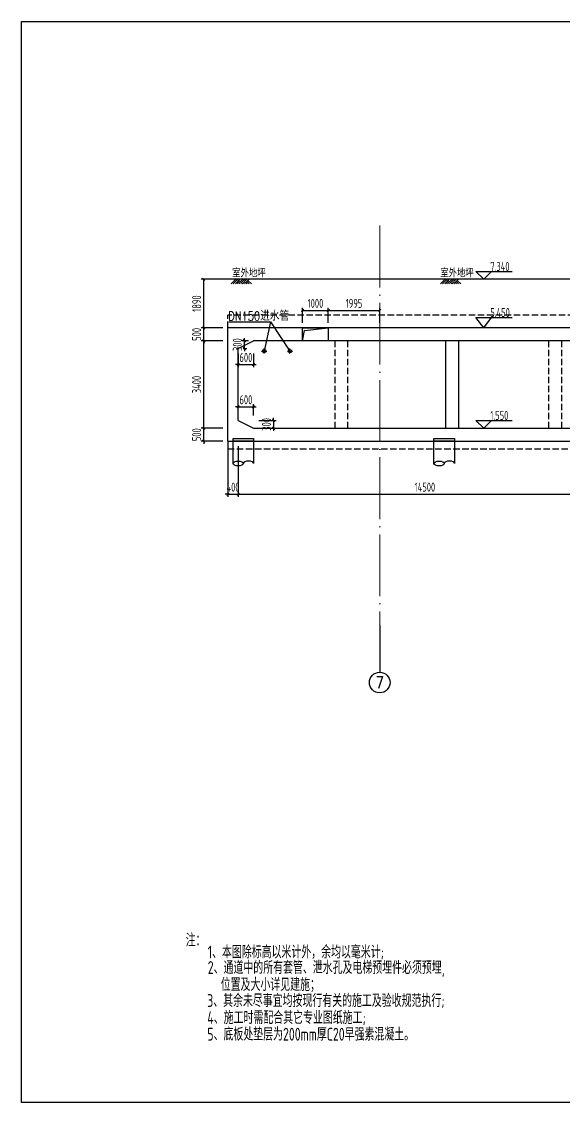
# Model space of a CAD drawing. Header units: millimetres. Extents: x -897614 to 191467, y -439928 to 101803.
# Drawn here: x -447548 to -426477, y -415212 to -373212 of the extents above; entities that cross this region are included whole.
import ezdxf
from ezdxf.enums import TextEntityAlignment as Align

# ---------------------------------------------------------------- set-up
doc = ezdxf.new("R2010")
doc.units = ezdxf.units.MM
doc.header["$LTSCALE"] = 1000
for name, pattern in [('ACAD_ISO04W100', [30, 24, -3, 0, -3]), ('CENTER', [1.625, 1.25, -0.125, 0.125, -0.125]), ('DASH', [0.35, 0.25, -0.1]), ('DASHED', [19.05, 12.7, -6.35])]:
    doc.linetypes.add(name, pattern=pattern)
for name, color, linetype in [('AXIS', 3, 'Continuous'), ('COLUMN', 2, 'Continuous'), ('DIM_ELEV', 3, 'Continuous'), ('DIM_LEAD', 3, 'Continuous'), ('gps', 233, 'Continuous'), ('HC_ZP', 4, 'Continuous'), ('KD', 7, 'Continuous'), ('TEXT(水平)', 7, 'Continuous'), ('ZH', 7, 'Continuous')]:
    doc.layers.add(name, color=color, linetype=linetype)
for name, color, linetype, lineweight in [('AXIS_TEXT', 7, 'Continuous', 18), ('Beam', 4, 'DASHED', 25), ('DOTE', 8, 'ACAD_ISO04W100', 9), ('WALL', 6, 'Continuous', 30)]:
    doc.layers.add(name, color=color, linetype=linetype, lineweight=lineweight)
doc.layers.add('DY', color=1, linetype='Continuous', plot=False)
doc.styles.add('_TCH_AXIS', font='COMPLEX', dxfattribs={"bigfont": 'GBCBIG'})
doc.styles.add('COMPLEX', font='COMPLEX')
doc.styles.add('GPS', font='txt1.shx', dxfattribs={"width": 0.8, "bigfont": 'hztxt.shx'})
doc.styles.add('TSSD', font='tssdeng.shx', dxfattribs={"width": 0.7, "bigfont": 'tssdchn.shx'})
doc.styles.add('TSSD_Rein', font='tssdeng.shx', dxfattribs={"width": 0.75, "bigfont": 'hztxt.shx'})
doc.dimstyles.new('TSD', dxfattribs={"dimtxt": 350, "dimasz": 100, "dimexe": 100, "dimexo": 200, "dimgap": 100, "dimtad": 1, "dimdec": 0, "dimzin": 0, "dimdsep": 46, "dimtxsty": 'TSSD', "dimblk": 'ARCHTICK', "dimcen": 0.09, "dimclrt": 7, "dimazin": 2, "dimtfac": 1, "dimtdec": 0, "dimtix": 1, "dimtmove": 2, "dimatfit": 3, "dimfxl": 0, "dimtolj": 1, "dimtzin": 0, "dimarcsym": 0})

# ---------------------------------------------------------------- blocks, each defined once
blk = doc.blocks.new('_axiso')
blk.add_circle((0, 0), 0.5)
at = {"layer": 'AXIS_TEXT', "style": 'COMPLEX', "width": 1.041667}
blk.add_attdef('A', text='', height=0.56, dxfattribs=at).set_placement((-0.25, -0.28), (0.25, -0.28), align=Align.FIT)
blk = doc.blocks.new('_ArchTick')
at = {"color": 0, "linetype": 'ByBlock', "const_width": 0.4}
blk.add_lwpolyline([(-0.5, -0.5), (0.5, 0.5)], dxfattribs=at)
blk = doc.blocks.new('*D1258')
at = {"layer": 'Defpoints', "color": 0, "transparency": 16777216}
for p in [(-440479, -389015), (-439541, -389015, 0), (-439541, -389515, 0)]:
    blk.add_point(p, dxfattribs=at)
at = {"layer": 'DIM_LEAD', "color": 0, "lineweight": -2, "transparency": 16777216}
for p, q in [((-440479, -389015), (-440479, -388915)), ((-439741, -389015), (-440579, -389015)), ((-440479, -389515), (-440479, -389015)), ((-439741, -389515), (-440579, -389515)), ((-440479, -389515), (-440479, -389615))]:
    blk.add_line(p, q, dxfattribs=at)
at = {"layer": 'DIM_LEAD', "color": 0, "lineweight": -2, "transparency": 16777216, "xscale": 100, "yscale": 100, "zscale": 100}
for p, rotation in [((-440479, -389015), 270), ((-440479, -389515), 90)]:
    blk.add_blockref('_ArchTick', p, dxfattribs=dict(at, rotation=rotation))
at = {"layer": 'DIM_LEAD', "color": 7, "transparency": 16777216, "insert": (-440754, -389265), "char_height": 350, "attachment_point": 5, "rotation": 90, "style": 'TSSD'}
blk.add_mtext('\\A1;500', dxfattribs=at)
blk = doc.blocks.new('*D1259')
at = {"layer": 'Defpoints', "color": 0, "transparency": 16777216}
for p in [(-440479, -385615), (-439541, -385615, 0), (-439541, -389015, 0)]:
    blk.add_point(p, dxfattribs=at)
at = {"layer": 'DIM_LEAD', "color": 0, "lineweight": -2, "transparency": 16777216}
for p, q in [((-439741, -385615), (-440579, -385615)), ((-440479, -389015), (-440479, -385615)), ((-439741, -389015), (-440579, -389015))]:
    blk.add_line(p, q, dxfattribs=at)
at = {"layer": 'DIM_LEAD', "color": 0, "lineweight": -2, "transparency": 16777216, "xscale": 100, "yscale": 100, "zscale": 100}
for p, rotation in [((-440479, -385615), 90), ((-440479, -389015), 270)]:
    blk.add_blockref('_ArchTick', p, dxfattribs=dict(at, rotation=rotation))
at = {"layer": 'DIM_LEAD', "color": 7, "transparency": 16777216, "insert": (-440754, -387315), "char_height": 350, "attachment_point": 5, "rotation": 90, "style": 'TSSD'}
blk.add_mtext('\\A1;3400', dxfattribs=at)
blk = doc.blocks.new('*D1260')
at = {"layer": 'Defpoints', "color": 0, "transparency": 16777216}
for p in [(-440479, -385115), (-439541, -385115, 0), (-439541, -385615, 0)]:
    blk.add_point(p, dxfattribs=at)
at = {"layer": 'DIM_LEAD', "color": 0, "lineweight": -2, "transparency": 16777216}
for p, q in [((-439741, -385115), (-440579, -385115)), ((-440479, -385115), (-440479, -385015)), ((-440479, -385615), (-440479, -385115)), ((-439741, -385615), (-440579, -385615)), ((-440479, -385615), (-440479, -385715))]:
    blk.add_line(p, q, dxfattribs=at)
at = {"layer": 'DIM_LEAD', "color": 0, "lineweight": -2, "transparency": 16777216, "xscale": 100, "yscale": 100, "zscale": 100}
for p, rotation in [((-440479, -385115), 270), ((-440479, -385615), 90)]:
    blk.add_blockref('_ArchTick', p, dxfattribs=dict(at, rotation=rotation))
at = {"layer": 'DIM_LEAD', "color": 7, "transparency": 16777216, "insert": (-440754, -385365), "char_height": 350, "attachment_point": 5, "rotation": 90, "style": 'TSSD'}
blk.add_mtext('\\A1;500', dxfattribs=at)
blk = doc.blocks.new('*D1261')
at = {"layer": 'Defpoints', "color": 0, "transparency": 16777216}
for p in [(-439541, -389515, 0), (-439141, -389515, 0), (-439141, -391577)]:
    blk.add_point(p, dxfattribs=at)
at = {"layer": 'DIM_LEAD', "color": 0, "lineweight": -2, "transparency": 16777216}
for p, q in [((-439541, -389715), (-439541, -391677)), ((-439141, -389715), (-439141, -391677)), ((-439541, -391577), (-439641, -391577)), ((-439541, -391577), (-439141, -391577)), ((-439141, -391577), (-439041, -391577))]:
    blk.add_line(p, q, dxfattribs=at)
at = {"layer": 'DIM_LEAD', "color": 0, "lineweight": -2, "transparency": 16777216, "xscale": 100, "yscale": 100, "zscale": 100}
blk.add_blockref('_ArchTick', (-439541, -391577), dxfattribs=at)
at = {"layer": 'DIM_LEAD', "color": 0, "lineweight": -2, "transparency": 16777216, "xscale": 100, "yscale": 100, "zscale": 100, "rotation": 180}
blk.add_blockref('_ArchTick', (-439141, -391577), dxfattribs=at)
at = {"layer": 'DIM_LEAD', "color": 7, "transparency": 16777216, "insert": (-439341, -391302), "char_height": 350, "attachment_point": 5, "style": 'TSSD'}
blk.add_mtext('\\A1;400', dxfattribs=at)
blk = doc.blocks.new('*D1262')
at = {"layer": 'Defpoints', "color": 0, "transparency": 16777216}
for p in [(-439141, -389515, 0), (-424641, -390515, 0), (-424641, -391577)]:
    blk.add_point(p, dxfattribs=at)
at = {"layer": 'DIM_LEAD', "color": 0, "lineweight": -2, "transparency": 16777216}
for p, q in [((-439141, -389715), (-439141, -391677)), ((-424641, -390715), (-424641, -391677)), ((-439141, -391577), (-424641, -391577))]:
    blk.add_line(p, q, dxfattribs=at)
at = {"layer": 'DIM_LEAD', "color": 0, "lineweight": -2, "transparency": 16777216, "xscale": 100, "yscale": 100, "zscale": 100, "rotation": 180}
blk.add_blockref('_ArchTick', (-439141, -391577), dxfattribs=at)
at = {"layer": 'DIM_LEAD', "color": 0, "lineweight": -2, "transparency": 16777216, "xscale": 100, "yscale": 100, "zscale": 100}
blk.add_blockref('_ArchTick', (-424641, -391577), dxfattribs=at)
at = {"layer": 'DIM_LEAD', "color": 7, "transparency": 16777216, "insert": (-431891, -391302), "char_height": 350, "attachment_point": 5, "style": 'TSSD'}
blk.add_mtext('\\A1;14500', dxfattribs=at)
blk = doc.blocks.new('*D1267')
at = {"layer": 'Defpoints', "color": 0, "transparency": 16777216}
for p in [(-438541, -388182), (-439141, -388715, 0), (-438541, -388715, 0)]:
    blk.add_point(p, dxfattribs=at)
at = {"layer": 'DIM_LEAD', "color": 0, "lineweight": -2, "transparency": 16777216}
for p, q in [((-439141, -388182), (-439241, -388182)), ((-439141, -388515), (-439141, -388082)), ((-439141, -388182), (-438541, -388182)), ((-438541, -388515), (-438541, -388082)), ((-438541, -388182), (-438441, -388182))]:
    blk.add_line(p, q, dxfattribs=at)
at = {"layer": 'DIM_LEAD', "color": 0, "lineweight": -2, "transparency": 16777216, "xscale": 100, "yscale": 100, "zscale": 100}
blk.add_blockref('_ArchTick', (-439141, -388182), dxfattribs=at)
at = {"layer": 'DIM_LEAD', "color": 0, "lineweight": -2, "transparency": 16777216, "xscale": 100, "yscale": 100, "zscale": 100, "rotation": 180}
blk.add_blockref('_ArchTick', (-438541, -388182), dxfattribs=at)
at = {"layer": 'DIM_LEAD', "color": 7, "transparency": 16777216, "insert": (-438841, -387907), "char_height": 350, "attachment_point": 5, "style": 'TSSD'}
blk.add_mtext('\\A1;600', dxfattribs=at)
blk = doc.blocks.new('*D1268')
at = {"layer": 'Defpoints', "color": 0, "transparency": 16777216}
for p in [(-438541, -388715, 0), (-438541, -389015, 0), (-437768, -389015)]:
    blk.add_point(p, dxfattribs=at)
at = {"layer": 'DIM_LEAD', "color": 0, "lineweight": -2, "transparency": 16777216}
for p, q in [((-438341, -388715), (-437668, -388715)), ((-437768, -388715), (-437768, -388615)), ((-437768, -388715), (-437768, -389015)), ((-438341, -389015), (-437668, -389015)), ((-437768, -389015), (-437768, -389115))]:
    blk.add_line(p, q, dxfattribs=at)
at = {"layer": 'DIM_LEAD', "color": 0, "lineweight": -2, "transparency": 16777216, "xscale": 100, "yscale": 100, "zscale": 100}
for p, rotation in [((-437768, -388715), 270), ((-437768, -389015), 90)]:
    blk.add_blockref('_ArchTick', p, dxfattribs=dict(at, rotation=rotation))
at = {"layer": 'DIM_LEAD', "color": 7, "transparency": 16777216, "insert": (-438043, -388865), "char_height": 350, "attachment_point": 5, "rotation": 90, "style": 'TSSD'}
blk.add_mtext('\\A1;300', dxfattribs=at)
blk = doc.blocks.new('*D1269')
at = {"layer": 'Defpoints', "color": 0, "transparency": 16777216}
for p in [(-439141, -385915, 0), (-438541, -385915, 0), (-438541, -386539)]:
    blk.add_point(p, dxfattribs=at)
at = {"layer": 'DIM_LEAD', "color": 0, "lineweight": -2, "transparency": 16777216}
for p, q in [((-439141, -386115), (-439141, -386639)), ((-438541, -386115), (-438541, -386639)), ((-439141, -386539), (-439241, -386539)), ((-439141, -386539), (-438541, -386539)), ((-438541, -386539), (-438441, -386539))]:
    blk.add_line(p, q, dxfattribs=at)
at = {"layer": 'DIM_LEAD', "color": 0, "lineweight": -2, "transparency": 16777216, "xscale": 100, "yscale": 100, "zscale": 100}
blk.add_blockref('_ArchTick', (-439141, -386539), dxfattribs=at)
at = {"layer": 'DIM_LEAD', "color": 0, "lineweight": -2, "transparency": 16777216, "xscale": 100, "yscale": 100, "zscale": 100, "rotation": 180}
blk.add_blockref('_ArchTick', (-438541, -386539), dxfattribs=at)
at = {"layer": 'DIM_LEAD', "color": 7, "transparency": 16777216, "insert": (-438841, -386264), "char_height": 350, "attachment_point": 5, "style": 'TSSD'}
blk.add_mtext('\\A1;600', dxfattribs=at)
blk = doc.blocks.new('*D1270')
at = {"layer": 'Defpoints', "color": 0, "transparency": 16777216}
for p in [(-439141, -385915, 0), (-438899, -385615), (-438541, -385615, 0)]:
    blk.add_point(p, dxfattribs=at)
at = {"layer": 'DIM_LEAD', "color": 0, "lineweight": -2, "transparency": 16777216}
for p, q in [((-438899, -385615), (-438899, -385515)), ((-438741, -385615), (-438999, -385615)), ((-438941, -385915), (-438799, -385915)), ((-438899, -385915), (-438899, -385615)), ((-438899, -385915), (-438899, -386015))]:
    blk.add_line(p, q, dxfattribs=at)
at = {"layer": 'DIM_LEAD', "color": 0, "lineweight": -2, "transparency": 16777216, "xscale": 100, "yscale": 100, "zscale": 100}
for p, rotation in [((-438899, -385615), 270), ((-438899, -385915), 90)]:
    blk.add_blockref('_ArchTick', p, dxfattribs=dict(at, rotation=rotation))
at = {"layer": 'DIM_LEAD', "color": 7, "transparency": 16777216, "insert": (-439174, -385765), "char_height": 350, "attachment_point": 5, "rotation": 90, "style": 'TSSD'}
blk.add_mtext('\\A1;300', dxfattribs=at)
blk = doc.blocks.new('*D1309')
at = {"layer": 'Defpoints', "color": 0, "transparency": 16777216}
for p in [(-440479, -383225), (-439541, -383225, 0), (-439541, -385115, 0)]:
    blk.add_point(p, dxfattribs=at)
at = {"layer": 'DIM_LEAD', "color": 0, "lineweight": -2, "transparency": 16777216}
for p, q in [((-439741, -383225), (-440579, -383225)), ((-440479, -385115), (-440479, -383225)), ((-439741, -385115), (-440579, -385115))]:
    blk.add_line(p, q, dxfattribs=at)
at = {"layer": 'DIM_LEAD', "color": 0, "lineweight": -2, "transparency": 16777216, "xscale": 100, "yscale": 100, "zscale": 100}
for p, rotation in [((-440479, -383225), 90), ((-440479, -385115), 270)]:
    blk.add_blockref('_ArchTick', p, dxfattribs=dict(at, rotation=rotation))
at = {"layer": 'DIM_LEAD', "color": 7, "transparency": 16777216, "insert": (-440754, -384170), "char_height": 350, "attachment_point": 5, "rotation": 90, "style": 'TSSD'}
blk.add_mtext('\\A1;1890', dxfattribs=at)
blk = doc.blocks.new('*D1419')
at = {"layer": 'Defpoints', "color": 0, "transparency": 16777216}
for p in [(-435641, -384436), (-436641, -385115), (-435641, -385115)]:
    blk.add_point(p, dxfattribs=at)
at = {"layer": 'DIM_LEAD', "color": 0, "lineweight": -2, "transparency": 16777216}
for p, q in [((-436641, -384915), (-436641, -384336)), ((-436641, -384436), (-435641, -384436)), ((-435641, -384915), (-435641, -384336))]:
    blk.add_line(p, q, dxfattribs=at)
at = {"layer": 'DIM_LEAD', "color": 0, "lineweight": -2, "transparency": 16777216, "xscale": 100, "yscale": 100, "zscale": 100, "rotation": 180}
blk.add_blockref('_ArchTick', (-436641, -384436), dxfattribs=at)
at = {"layer": 'DIM_LEAD', "color": 0, "lineweight": -2, "transparency": 16777216, "xscale": 100, "yscale": 100, "zscale": 100}
blk.add_blockref('_ArchTick', (-435641, -384436), dxfattribs=at)
at = {"layer": 'DIM_LEAD', "color": 7, "transparency": 16777216, "insert": (-436141, -384161), "char_height": 350, "attachment_point": 5, "style": 'TSSD'}
blk.add_mtext('\\A1;1000', dxfattribs=at)
blk = doc.blocks.new('*D1420')
at = {"layer": 'Defpoints', "color": 0, "transparency": 16777216}
for p in [(-433646, -384436), (-435641, -385115), (-433646, -385115)]:
    blk.add_point(p, dxfattribs=at)
at = {"layer": 'DIM_LEAD', "color": 0, "lineweight": -2, "transparency": 16777216}
for p, q in [((-435641, -384915), (-435641, -384336)), ((-435641, -384436), (-433646, -384436)), ((-433646, -384915), (-433646, -384336))]:
    blk.add_line(p, q, dxfattribs=at)
at = {"layer": 'DIM_LEAD', "color": 0, "lineweight": -2, "transparency": 16777216, "xscale": 100, "yscale": 100, "zscale": 100, "rotation": 180}
blk.add_blockref('_ArchTick', (-435641, -384436), dxfattribs=at)
at = {"layer": 'DIM_LEAD', "color": 0, "lineweight": -2, "transparency": 16777216, "xscale": 100, "yscale": 100, "zscale": 100}
blk.add_blockref('_ArchTick', (-433646, -384436), dxfattribs=at)
at = {"layer": 'DIM_LEAD', "color": 7, "transparency": 16777216, "insert": (-434644, -384161), "char_height": 350, "attachment_point": 5, "style": 'TSSD'}
blk.add_mtext('\\A1;1995', dxfattribs=at)
blk = doc.blocks.new('A$C182F2979')
at = {"layer": 'ZH'}
blk.add_lwpolyline([(800, 1064), (800, 964), (0, 964), (0, 1064)], close=True, dxfattribs=at)
blk.add_lwpolyline([(0, 94), (0, 964), (800, 964), (800, 94)], dxfattribs=at)
blk.add_ellipse((200, 94), major_axis=(-200, 0), ratio=0.468529, dxfattribs=at)
blk.add_ellipse((600, 94), major_axis=(-200, 0), ratio=0.468529, start_param=3.141593, end_param=6.283185, dxfattribs=at)

msp = doc.modelspace()

# ---------------------------------------------------------------- linework, layer by layer
at = {"layer": 'AXIS'}
msp.add_line((-433646.13811, -396675.72273, 0), (-433646.13811, -398495.57269, 0), dxfattribs=at)
at = {"layer": 'Beam', "color": 8, "linetype": 'DASH'}
for p, q in [((-421541.01746, -384615.43207), (-439541.018, -384615.43207, 0)), ((-439541.01746, -385115.43207, 0), (-439541.01746, -384615.43207, 0))]:
    msp.add_line(p, q, dxfattribs=at)
at = {"layer": 'Beam', "color": 8, "linetype": 'DASH', "elevation": 0}
msp.add_lwpolyline([(-439541.018, -389515.39782), (-439541.018, -389815.39782), (-424641.018, -389815.39782)], dxfattribs=at)
at = {"layer": 'COLUMN', "color": 8, "linetype": 'DASH'}
for p, q in [((-435391.01746, -385615.43207, 0), (-435391.01746, -389015.43207, 0)), ((-434891.01746, -385615.43207, 0), (-434891.01746, -389015.43207, 0)), ((-427091.01746, -385615.43207, 0), (-427091.01746, -389015.43207, 0)), ((-426591.01746, -385615.43207, 0), (-426591.01746, -389015.43207, 0))]:
    msp.add_line(p, q, dxfattribs=at)
at = {"layer": 'COLUMN', "color": 8}
for p, q in [((-431091.01746, -385615.43207, 0), (-431091.01746, -389015.43207, 0)), ((-430591.01746, -385615.43207, 0), (-430591.01746, -389015.43207, 0))]:
    msp.add_line(p, q, dxfattribs=at)
at = {"layer": 'DIM_ELEV'}
for p, q in [((-429608.08323, -383225.43207, 0), (-429908.08323, -382925.43207, 0)), ((-429908.08323, -382925.43207, 0), (-428499.29082, -382925.43207, 0)), ((-429608.08323, -383225.43207, 0), (-429308.08323, -382925.43207, 0)), ((-429608.08323, -385115.43207, 0), (-429908.08323, -384715.43207, 0)), ((-429908.08323, -384715.43207, 0), (-428499.29082, -384715.43207, 0)), ((-429608.08323, -385115.43207, 0), (-429308.08323, -384715.43207, 0)), ((-429608.08323, -389015.43207, 0), (-429908.08323, -388715.43207, 0)), ((-429908.08323, -388715.43207, 0), (-428499.29082, -388715.43207, 0)), ((-429608.08323, -389015.43207, 0), (-429308.08323, -388715.43207, 0))]:
    msp.add_line(p, q, dxfattribs=at)
at = {"layer": 'DOTE', "ltscale": 0.1}
msp.add_line((-433646.13811, -381141.21426, 0), (-433646.13811, -396883.44943, 0), dxfattribs=at)
at = {"layer": 'DY'}
msp.add_lwpolyline([(-373297.95568, -415212.07111), (-447547.95568, -415212.07111), (-447547.95568, -373212.07111), (-373297.95568, -373212.07111)], close=True, dxfattribs=at)
at = {"layer": 'gps'}
for p, q in [((-439411.83707, -383401.40087, 0), (-439235.86827, -383225.43207, 0)), ((-439329.53009, -383401.40087, 0), (-439153.56128, -383225.43207, 0)), ((-439247.2231, -383401.40087, 0), (-439071.25429, -383225.43207, 0)), ((-439142.20645, -383401.40087, 0), (-439194.71477, -383348.89255, 0)), ((-439059.89946, -383401.40087, 0), (-439153.56128, -383307.73906, 0)), ((-438977.59247, -383401.40087, 0), (-439112.40778, -383266.58556, 0)), ((-439059.89946, -383319.09388, 0), (-438966.23765, -383225.43207, 0)), ((-439018.74597, -383360.24738, 0), (-438883.93066, -383225.43207, 0)), ((-438977.59247, -383401.40087, 0), (-438801.62367, -383225.43207, 0)), ((-438895.28548, -383401.40087, 0), (-438719.31668, -383225.43207, 0)), ((-438790.26884, -383401.40087, 0), (-438842.77716, -383348.89255, 0)), ((-438707.96185, -383401.40087, 0), (-438801.62367, -383307.73906, 0)), ((-438625.65486, -383401.40087, 0), (-438760.47017, -383266.58556, 0)), ((-431284.63672, -383401.40087, 0), (-431108.66792, -383225.43207, 0)), ((-431202.32974, -383401.40087, 0), (-431026.36093, -383225.43207, 0)), ((-431120.02275, -383401.40087, 0), (-430944.05394, -383225.43207, 0)), ((-431015.0061, -383401.40087, 0), (-431067.51442, -383348.89255, 0)), ((-430932.69911, -383401.40087, 0), (-431026.36093, -383307.73906, 0)), ((-430850.39212, -383401.40087, 0), (-430985.20743, -383266.58556, 0)), ((-430932.69911, -383319.09388, 0), (-430839.0373, -383225.43207, 0)), ((-430891.54562, -383360.24738, 0), (-430756.73031, -383225.43207, 0)), ((-430850.39212, -383401.40087, 0), (-430674.42332, -383225.43207, 0)), ((-430768.08513, -383401.40087, 0), (-430592.11633, -383225.43207, 0)), ((-430663.06849, -383401.40087, 0), (-430715.57681, -383348.89255, 0)), ((-430580.7615, -383401.40087, 0), (-430674.42332, -383307.73906, 0)), ((-430498.45451, -383401.40087, 0), (-430633.26982, -383266.58556, 0))]:
    msp.add_line(p, q, dxfattribs=at)
at = {"layer": 'gps', "color": 7}
for p, q in [((-439497.53526, -384883.29755, 0), (-437892.55489, -384883.29755, 0)), ((-437892.55489, -384883.29755, 0), (-438131.0871, -386015.92635, 0)), ((-437892.55489, -384883.29755, 0), (-437131.0871, -386015.92635, 0))]:
    msp.add_line(p, q, dxfattribs=at)
at = {"layer": 'gps', "color": 3, "linetype": 'CENTER', "ltscale": 0.5}
for p, q in [((-438131.0871, -386115.92635, 0), (-438131.0871, -385915.92635, 0)), ((-437131.0871, -386115.92635, 0), (-437131.0871, -385915.92635, 0)), ((-438231.0871, -386015.92635, 0), (-438031.0871, -386015.92635, 0)), ((-437231.0871, -386015.92635, 0), (-437031.0871, -386015.92635, 0))]:
    msp.add_line(p, q, dxfattribs=at)
at = {"layer": 'gps'}
for centre in [(-438131.0871, -386015.92635, 0), (-437131.0871, -386015.92635, 0)]:
    msp.add_circle(centre, 67.36439, dxfattribs=at)
at = {"layer": 'HC_ZP', "color": 7}
msp.add_line((-422190.53183, -383225.43207, 0), (-440244.87066, -383225.43207, 0), dxfattribs=at)
at = {"layer": 'KD', "elevation": 0}
msp.add_lwpolyline([(-436641.01746, -385115.43207), (-435641.01746, -385115.43207), (-435641.01746, -385615.43207), (-436641.01746, -385615.43207)], close=True, dxfattribs=at)
msp.add_lwpolyline([(-436641.01746, -385615.43207), (-436571.59179, -385218.94811), (-435641.01746, -385115.43207)], dxfattribs=at)
at = {"layer": 'WALL'}
for p, q in [((-439541.01746, -389515.39782, 0), (-439541.01746, -385115.43207, 0)), ((-422141.01746, -385115.43207, 0), (-439541.01746, -385115.43207, 0)), ((-439141.01746, -385915.43207, 0), (-438541.01746, -385615.43207, 0)), ((-439141.01746, -388715.43207, 0), (-439141.01746, -385915.43207, 0)), ((-422741.01746, -385615.43207, 0), (-438541.01746, -385615.43207, 0)), ((-439141.01746, -388715.43207, 0), (-438541.01746, -389015.43207, 0)), ((-438541.01746, -389015.43207, 0), (-424141.01746, -389015.43207, 0)), ((-439541.01746, -389515.39782, 0), (-424641.01746, -389515.39782, 0))]:
    msp.add_line(p, q, dxfattribs=at)

# ---------------------------------------------------------------- block references
at = {"layer": 'AXIS'}
ref = msp.add_blockref('_axiso', (-433646.13811, -398895.57269, 0), dxfattribs=dict(at, xscale=800, yscale=800, zscale=800))
ref.add_attrib('A', '7', dxfattribs={"layer": 'AXIS_TEXT', "ltscale": 10, "height": 465.94816, "style": '_TCH_AXIS'}).set_placement((-433801.45416, -399128.54677, 0), (-433490.82205, -399128.54677, 0), align=Align.FIT)
at = {"layer": 'ZH'}
for p in [(-439341.01738, -390479.15421, 0), (-431541.01738, -390479.15421, 0)]:
    msp.add_blockref('A$C182F2979', p, dxfattribs=at)

# ---------------------------------------------------------------- texts
at = {"layer": 'DIM_ELEV', "style": 'TSSD', "width": 0.7}
for s, p in [('7.340', (-429352.55785, -382901.33702, 0)), ('5.450', (-429352.55785, -384691.33702, 0)), ('1.550', (-429352.55785, -388691.33702, 0))]:
    msp.add_text(s, height=350, dxfattribs=at).set_placement(p)
at = {"layer": 'gps', "color": 7, "style": 'GPS', "width": 0.8}
for s, height, p in [('室外地坪', 300, (-439371.21315, -383145.84448, 0)), ('室外地坪', 300, (-431293.98933, -383145.84448, 0)), ('DN150进水管', 350, (-439525.45717, -384831.74581, 0))]:
    msp.add_text(s, height=height, dxfattribs=at).set_placement(p)
at = {"layer": 'TEXT(水平)', "style": 'TSSD_Rein', "width": 0.7}
for s, p in [('注：', (-441178.59635, -409158.56432)), ('1、本图除标高以米计外，余均以毫米计;', (-440321.95368, -409619.86415)), ('2、通道中的所有套管、泄水孔及电梯预埋件必须预埋,', (-440321.86968, -410222.17054)), ('位置及大小详见建施；    ', (-439817.81988, -410883.75632)), ('3、其余未尽事宜均按现行有关的施工及验收规范执行;    ', (-440345.23303, -411506.8079)), ('4、施工时需配合其它专业图纸施工;    ', (-440338.99093, -412166.95524)), ('5、底板处垫层为200mm厚C20早强素混凝土。    ', (-440338.99093, -412813.6033))]:
    msp.add_text(s, height=500, dxfattribs=at).set_placement(p)

# ---------------------------------------------------------------- dimensions: what is measured, and where the dimension line sits
at = {"layer": 'DIM_LEAD'}
for base, p1, p2, picture, middle in [((-440479.42246, -383225.43207), (-439541.01746, -385115.43207, 0), (-439541.01746, -383225.43207, 0), '*D1309', (-440754.42246, -384170.43207)), ((-440479.42246, -385115.43207), (-439541.01746, -385615.43207, 0), (-439541.01746, -385115.43207, 0), '*D1260', (-440754.42246, -385365.43207)), ((-440479.42246, -385615.43207), (-439541.01746, -389015.43207, 0), (-439541.01746, -385615.43207, 0), '*D1259', (-440754.42246, -387315.43207)), ((-438898.50604, -385615.43207), (-439141.01746, -385915.43207, 0), (-438541.01746, -385615.43207, 0), '*D1270', (-439173.50604, -385765.43207)), ((-437768.18876, -389015.43207), (-438541.01746, -388715.43207, 0), (-438541.01746, -389015.43207, 0), '*D1268', (-438043.18876, -388865.43207)), ((-440479.42246, -389015.43207), (-439541.01746, -389515.39782, 0), (-439541.01746, -389015.43207, 0), '*D1258', (-440754.42246, -389265.41495))]:
    dim = msp.add_linear_dim(base=base, p1=p1, p2=p2, angle=90, dimstyle='TSD', dxfattribs=at)
    dim.commit()
    dim.dimension.update_dxf_attribs({"geometry": picture, "text_midpoint": middle})
for base, p1, p2, picture, middle in [((-435641.01746, -384435.79465, 0), (-436641.01746, -385115.43207, 0), (-435641.01746, -385115.43207, 0), '*D1419', (-436141.01746, -384160.79465, 0)), ((-433646.13811, -384435.79465, 0), (-435641.01746, -385115.43207, 0), (-433646.13811, -385115.43207, 0), '*D1420', (-434643.57778, -384160.79465, 0)), ((-438541.01746, -386538.65543), (-439141.01746, -385915.43207, 0), (-438541.01746, -385915.43207, 0), '*D1269', (-438841.01746, -386263.65543)), ((-438541.01746, -388181.91716), (-439141.01746, -388715.43207, 0), (-438541.01746, -388715.43207, 0), '*D1267', (-438841.01746, -387906.91716)), ((-439141.01746, -391576.98992), (-439541.01746, -389515.39782, 0), (-439141.01746, -389515.39782, 0), '*D1261', (-439341.01746, -391301.98992)), ((-424641.01746, -391576.98992), (-439141.01746, -389515.39782, 0), (-424641.01746, -390515.43207, 0), '*D1262', (-431891.01746, -391301.98992))]:
    dim = msp.add_linear_dim(base=base, p1=p1, p2=p2, dimstyle='TSD', dxfattribs=at)
    dim.commit()
    dim.dimension.update_dxf_attribs({"geometry": picture, "text_midpoint": middle})

doc.saveas('drawing.dxf')
